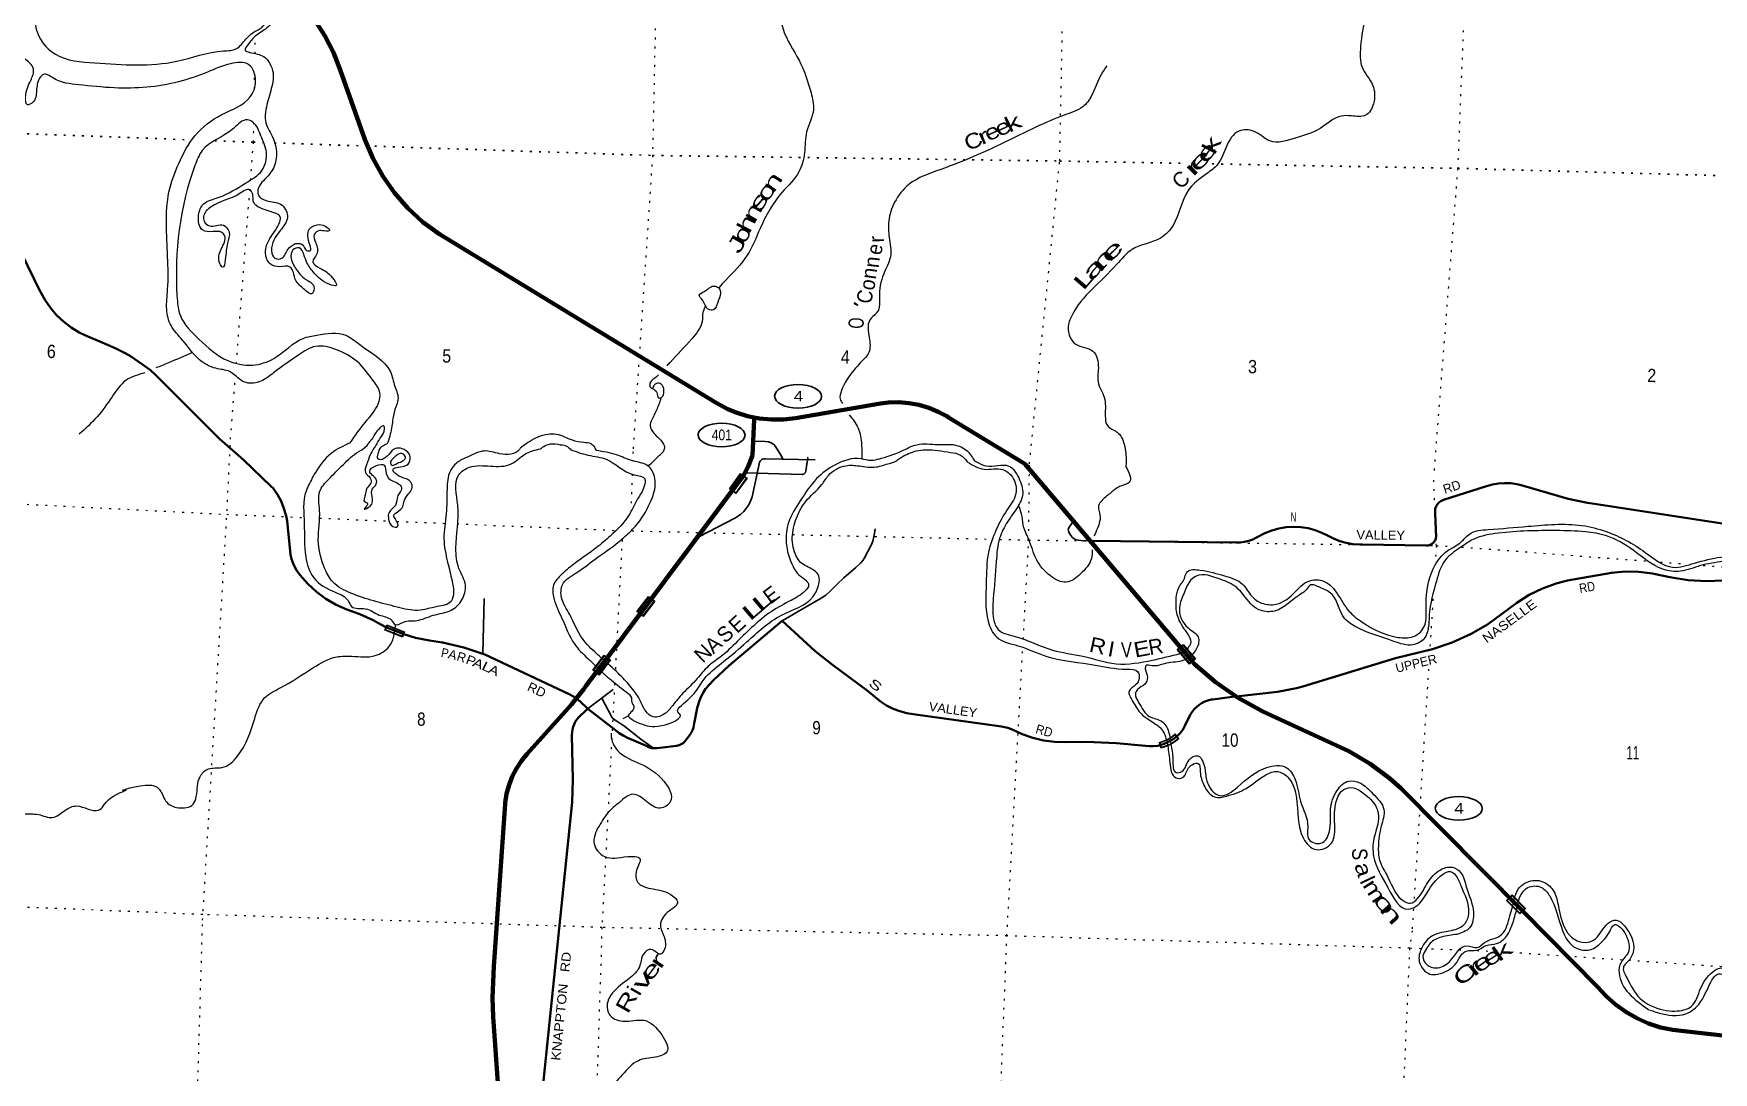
# Model space of a CAD drawing. Header units: feet. Extents: x -762378 to -505285, y -497909 to -353855.
# Drawn here: x -718586 to -696518, y -409273 to -395615 of the extents above; entities that cross this region are included whole.
import ezdxf
from ezdxf.enums import TextEntityAlignment as Align

# ---------------------------------------------------------------- set-up
doc = ezdxf.new("R2010")
doc.units = ezdxf.units.FT
doc.header["$LTSCALE"] = 80
doc.linetypes.add('DOTTED', pattern=[1.5, 0.3, -1.2])
for name, color, linetype, lineweight in [('17', 7, 'Continuous', 25), ('23', 7, 'Continuous', 70), ('26', 7, 'Continuous', 40), ('29', 7, 'Continuous', 25), ('39', 7, 'Continuous', 13), ('59', 7, 'Continuous', 13), ('6', 7, 'DOTTED', 25), ('61', 7, 'Continuous', 13), ('62', 7, 'Continuous', 13), ('7', 7, 'DOTTED', 13)]:
    doc.layers.add(name, color=color, linetype=linetype, lineweight=lineweight)
doc.layers.add('27', color=7, linetype='Continuous')
doc.layers.add('41', color=7, linetype='Continuous')

msp = doc.modelspace()

# ---------------------------------------------------------------- linework, layer by layer
at = {"layer": '17'}
for centre in [(-708542.39, -400384.05), (-709547.39, -400893.05), (-699863.33, -405801.89)]:
    msp.add_ellipse(centre, major_axis=(-309.24, 1), ratio=0.500121, dxfattribs=at)
at = {"layer": '23'}
for points in [[(-709119.76, -400661.69), (-709206.69, -400644.29), (-709357.93, -400597.13), (-709463.78, -400553.31), (-709620, -400468.05), (-713255.14, -398253.63), (-713470.18, -398092.8), (-713667.22, -397910.38), (-713844.12, -397708.37), (-713998.93, -397488.96), (-714129.96, -397254.58), (-714235.78, -397007.79), (-714240.53, -396994.77), (-714557.96, -396092.5), (-714646.26, -395863.72), (-714758, -395645.43), (-714891.94, -395440.02)], [(-705562.87, -401270.2), (-706565.24, -400661.44), (-706590.03, -400646.78), (-706615.24, -400633.13), (-706701.98, -400586.14), (-706826, -400534.91), (-706954.69, -400496.93), (-707086.64, -400472.61), (-707220.42, -400462.22), (-707354.55, -400465.86), (-707457.64, -400478.3), (-708577.88, -400669.76), (-708735.22, -400688.19), (-708893.63, -400690.07), (-709051.36, -400675.38), (-709119.76, -400661.69)], [(-709143.24, -401160.08), (-709121.1, -400692.05), (-709119.76, -400661.69)], [(-711456.03, -404355.39), (-711362.47, -404239.9), (-711326.41, -404187.58), (-711046.89, -403816.26), (-710620.48, -403249.82), (-709257.57, -401423.94), (-709197.83, -401306.72), (-709150.66, -401183.89), (-709143.24, -401160.08)], [(-702787.63, -404330.7), (-703062.07, -404138.62), (-703337.44, -403899.34), (-703360.1, -403872.57), (-705562.87, -401270.2)], [(-711375.54, -414696.99), (-711402.74, -414676.26), (-711474.63, -414621.46), (-711632.66, -414478.82), (-711774.92, -414320.45), (-711899.84, -414148.07), (-712006.06, -413963.57), (-712130.22, -413661.15), (-712184.28, -413455.25), (-712216.52, -413244.82), (-712548.31, -408542.43), (-712558.46, -408291.07), (-712540.33, -407878.69), (-712391.7, -405743.94), (-712390.13, -405728.09), (-712371.24, -405609.88), (-712340.11, -405494.29), (-712297.06, -405382.59), (-712242.58, -405276), (-712177.25, -405175.69), (-712101.79, -405082.76), (-711520.68, -404435.2), (-711456.03, -404355.39)], [(-696320.19, -408795.72), (-696940.21, -408728.35), (-697051.46, -408714.85), (-697214.23, -408680.42), (-697372.52, -408629.18), (-697524.58, -408561.66), (-697668.75, -408478.62), (-697803.46, -408380.97), (-697927.21, -408269.77), (-698038.67, -408146.25), (-699022.54, -407153.19), (-700623.94, -405536.85), (-700767.07, -405410.54), (-701027.35, -405216.81), (-701306.45, -405051.35), (-702430.04, -404531.41), (-702444.08, -404524.6), (-702763.19, -404347.8), (-702787.63, -404330.7)]]:
    msp.add_lwpolyline(points, dxfattribs=at)
at = {"layer": '26'}
for points in [[(-716143.26, -400943.14), (-716972.5, -400113.55), (-717051.01, -400041.87), (-717142.53, -399973.9), (-717312.1, -399858.26), (-717380.63, -399816.84), (-717516.28, -399749.02), (-717715, -399663.05), (-717872.47, -399596.8), (-717985.56, -399543.34), (-718092.44, -399478.36), (-718191.94, -399402.56), (-718282.98, -399316.77), (-718364.55, -399221.94), (-718435.75, -399119.1), (-718495.82, -399009.39), (-718497.92, -399005.01), (-718837.51, -398311.75)], [(-713957.45, -403420.77), (-714062.33, -403360.25), (-714125.85, -403326.66), (-714299.41, -403249.82), (-714324.51, -403238.71), (-714349.41, -403230.3), (-714471.45, -403189.12), (-714612.49, -403124.41), (-714746, -403045.3), (-714870.51, -402952.68), (-714984.66, -402847.54), (-715087.19, -402731.05), (-715132.19, -402671.13), (-715149.23, -402641.28), (-715176.16, -402583.77), (-715196.93, -402523.76), (-715211.31, -402461.91), (-715255.17, -402021.07), (-715268.22, -401955.16), (-715296.36, -401858.29), (-715334.48, -401764.89), (-715382.14, -401675.98), (-715421.85, -401617.55), (-715438.82, -401592.58), (-715463.85, -401568.5), (-715828.37, -401217.89), (-716143.26, -400943.14)], [(-704703.29, -402283.99), (-704683.14, -402284.76), (-702793.31, -402307.33), (-702735.31, -402305.69), (-702677.8, -402297.99), (-702621.4, -402284.33), (-702566.75, -402264.85), (-702527.81, -402246.83), (-702409.2, -402182.08), (-702319.39, -402147.06), (-702226.41, -402121.61), (-702131.28, -402106.03), (-702035.05, -402100.48), (-701938.76, -402105.01), (-701843.47, -402119.59), (-701750.23, -402144.04), (-701660.05, -402178.11), (-701588.04, -402213.54), (-701509.16, -402254.91), (-701426.39, -402287.81), (-701340.64, -402311.88), (-701252.84, -402326.85), (-701163.95, -402332.56), (-701134.07, -402332.39), (-700291.92, -402344.93), (-700278.95, -402345.02), (-700266.04, -402343.76), (-700253.33, -402341.16), (-700240.96, -402337.25), (-700229.07, -402332.06), (-700217.79, -402325.66), (-700207.23, -402318.11), (-700197.53, -402309.5), (-700188.77, -402299.93), (-700181.07, -402289.49), (-700174.5, -402278.31), (-700169.13, -402266.5), (-700165.03, -402254.19), (-700162.24, -402241.52), (-700161.59, -402237.12), (-700173.6, -401926.67), (-700174.57, -401901.58), (-700172.77, -401876.67), (-700171.58, -401868.37), (-700167.49, -401852.15), (-700161.72, -401836.43), (-700154.35, -401821.41), (-700145.44, -401807.24), (-700135.11, -401794.08), (-700123.45, -401782.07), (-700110.6, -401771.34), (-700096.7, -401762.02), (-700081.9, -401754.2), (-700066.37, -401747.97), (-700063.03, -401746.87), (-699499.47, -401563.94), (-699421.6, -401542.4), (-699341.91, -401529.12), (-699261.26, -401524.24), (-699180.55, -401527.81), (-699100.65, -401539.81), (-699045.25, -401553.27), (-698425.06, -401733.06), (-698170.9, -401784.74), (-698081.95, -401796.38), (-696117.56, -402101.91)], [(-702787.63, -404330.7), (-702246.04, -404270.21), (-701994.01, -404221), (-701910.7, -404198.6), (-700694.13, -403825.92), (-700208.22, -403708.81), (-699949.63, -403621.74), (-699701.55, -403508.13), (-699487.56, -403382.92), (-699100.13, -403097.63), (-698936.67, -402995.6), (-698763.43, -402911.22), (-698582.33, -402845.41), (-698434.98, -402807.03), (-697856.09, -402705.73), (-697676.64, -402689.45), (-697496.47, -402692.02), (-697317.56, -402713.41), (-697298.7, -402716.79), (-697089.17, -402763.51), (-696849.2, -402801.52), (-696606.57, -402814.25), (-696384.92, -402803.65), (-696138.45, -402792.05)], [(-703786.28, -404971.04), (-703815.15, -404978.2), (-703821.4, -404979.44), (-703873.57, -404985.26), (-703926.05, -404985.59), (-703978.29, -404980.44), (-704358.15, -404945.86), (-704756.8, -404927.51), (-705028.29, -404929.29), (-705172.03, -404926.03), (-705317.28, -404907.56), (-705459.8, -404874.02), (-705598.04, -404825.76), (-705690.71, -404780.12), (-705709.25, -404772.08), (-705788.89, -404743.56), (-705871.07, -404723.52), (-707031.08, -404561.83), (-707112.8, -404549.11), (-707205.27, -404525.29), (-707294.74, -404491.94), (-707380.23, -404449.41), (-707460.81, -404398.19), (-707636.48, -404253.18), (-708092.48, -403915.46), (-708320.2, -403733.49), (-708749.83, -403335.06), (-709446.11, -403922.51), (-709654.46, -404117.98), (-709757.61, -404231.67), (-709784.87, -404274.04), (-709820.03, -404340.84), (-709848.01, -404410.95), (-709868.51, -404483.6), (-709905.51, -404687.75), (-709910, -404712.53), (-709915.71, -404737.75), (-709916.22, -404739.98), (-709925.2, -404766.42), (-709936.89, -404791.78), (-709939.24, -404795.73), (-709954.65, -404820.85), (-709973.46, -404845.73), (-710035.82, -404928.21), (-710038.49, -404930.72), (-710053.05, -404942.82), (-710068.8, -404953.34), (-710085.56, -404962.15), (-710103.15, -404969.16), (-710121.38, -404974.29), (-710140.04, -404977.49), (-710394.89, -405008.6), (-710399.15, -405009.25), (-710420, -405011.06), (-710440.93, -405010.69), (-710461.71, -405008.12), (-710476.9, -405004.61), (-710501.77, -404996.62), (-710526.9, -404985.84), (-710782.8, -404876.02), (-710842.27, -404844), (-710891.35, -404811.42), (-710916.44, -404794.77), (-710941.35, -404775.52), (-711306.72, -404493.09)], [(-711456.03, -404355.39), (-711493.64, -404329.21), (-711548.08, -404299.24), (-712658.94, -403779.59), (-712932.2, -403685.2), (-713213.83, -403619.9), (-713382.53, -403595.33), (-713570.24, -403559.82), (-713723.52, -403512.29), (-713957.45, -403420.77)], [(-711827.81, -413561.48), (-711850.4, -413517.45), (-711877.01, -413444.62), (-711895.85, -413369.42), (-711906.74, -413292.66), (-711909.08, -413255.78), (-712028.38, -410923.11), (-712029.26, -410746.07), (-711512.55, -405719.93), (-711501.07, -405420.1), (-711513.08, -404837.41), (-711511.68, -404801.52), (-711506.53, -404765.98), (-711497.7, -404731.17), (-711485.27, -404697.48), (-711469.39, -404665.27), (-711450.24, -404634.89), (-711428.01, -404606.68), (-711420.36, -404598.25), (-711331.87, -404516.36), (-711306.72, -404493.09)], [(-711306.72, -404493.09), (-711311.05, -404489.74), (-711408.55, -404393.29), (-711442.63, -404364.71), (-711456.03, -404355.39)], [(-703786.28, -404971.04), (-703734.21, -404953.29), (-703703.75, -404940.07), (-703655.81, -404915.77), (-703605.44, -404886.02), (-703539.58, -404829.27), (-703525.84, -404815.15), (-703493.36, -404773.92), (-703488.99, -404767.21), (-703472.69, -404742.17), (-703460.79, -404717.21), (-703386.61, -404561.65), (-703362.99, -404526.49), (-703335.82, -404493.99), (-703305.4, -404464.51), (-703272.07, -404438.37), (-703236.18, -404415.85), (-703198.15, -404397.22), (-703158.37, -404382.66), (-703117.28, -404372.33), (-703095.67, -404368.7), (-702837.79, -404336.3), (-702787.63, -404330.7)]]:
    msp.add_lwpolyline(points, dxfattribs=at)
at = {"layer": '29'}
for p, q in [((-708759.6, -401171.9), (-708741.67, -401210.28)), ((-709236, -401392.25), (-708484.06, -401411.31)), ((-708318.38, -401219.13), (-708970.06, -401205.51)), ((-709364.71, -401982.61), (-709847.55, -402229.65)), ((-712666.54, -403042.4), (-712684.14, -403768.43)), ((-711306.87, -404493.23), (-710971.39, -404237.57))]:
    msp.add_line(p, q, dxfattribs=at)
for points in [[(-709130, -400972.05), (-708973.77, -400976.71), (-708929.53, -400981.82), (-708894.35, -400994.87), (-708860.32, -401015.88), (-708837.63, -401042.55), (-708759.6, -401171.9)], [(-708439.89, -401367.04), (-708413.36, -401189.92), (-708410.89, -401182.65)], [(-709364.71, -401982.61), (-709297, -401936.07), (-709255.45, -401898.66), (-709228.45, -401865.41), (-709201.44, -401828), (-709180.67, -401792.67), (-709147.38, -401707.59), (-709078.88, -401399.9)], [(-709078.88, -401399.9), (-709055, -401272.6), (-709048.24, -401251.55), (-709039.42, -401235.19), (-709029.03, -401225.05), (-709017.61, -401216.49), (-709008.25, -401212.06), (-708993.72, -401208.17), (-708970.06, -401205.51)], [(-708484.06, -401411.31), (-708475.44, -401409.74), (-708466.61, -401406.63), (-708458.3, -401400.91), (-708452.6, -401395.21), (-708444.8, -401383.77), (-708439.89, -401367.04)], [(-704703.29, -402283.99), (-704827.24, -402281.52), (-704860.48, -402277.37), (-704887.48, -402272.17), (-704913.45, -402259.7), (-704938.37, -402238.92), (-704961.22, -402213.98), (-704984.07, -402170.34), (-704991.34, -402146.44), (-704993.42, -402131.89), (-704991.34, -402121.5), (-704973.69, -402091.37), (-704922.79, -402025.91)], [(-708239.27, -403037.81), (-708179.95, -402996.95), (-708123.86, -402951.23), (-708034.54, -402859.79), (-707943.14, -402770.43), (-707783.19, -402633.27), (-707720.87, -402577.16), (-707691.79, -402541.83), (-707671.01, -402508.58), (-707577.54, -402331.93), (-707560.92, -402288.29), (-707538.07, -402186.46), (-707529.76, -402128.27)], [(-708749.83, -403335.06), (-708438.32, -403150.51), (-708239.27, -403037.81)], [(-710440.93, -405009.49), (-710608.78, -404891.77), (-710773.92, -404759.28), (-710824.82, -404721.36), (-710932.83, -404650.7), (-710961.91, -404629.39), (-710983.72, -404609.65), (-710995.15, -404592.51), (-711121.86, -404353.52)]]:
    msp.add_lwpolyline(points, dxfattribs=at)
at = {"layer": '39'}
for p, q in [((-713848.36, -403508.64), (-713828.43, -403386.57)), ((-710769.9, -404585.25), (-710844.2, -404622.33)), ((-699106.37, -407148.82), (-699106.31, -407148.58))]:
    msp.add_line(p, q, dxfattribs=at)
for points in [[(-714426.44, -400995.49), (-714225, -400723.05), (-714059, -400484.05), (-714037, -400337.05), (-714128, -400173.05), (-714334, -399928.05), (-714607, -399773.05), (-714882, -399728.05), (-715100, -399839.05), (-715434, -400076.05), (-715601, -400187.05), (-715794, -400204.05), (-715868, -400168.05), (-716011, -400060.05), (-716191, -400016.05), (-716406, -399904.05), (-716632, -399641.05), (-716780, -399455.05), (-716837, -399242.05), (-716825, -398980.05), (-716841, -398111.05), (-716807, -397700.05), (-716678, -397322.05), (-716466, -396959.05), (-716113, -396680.05), (-715744, -396452.05), (-715669, -396237.05), (-715760, -396024.05), (-715998, -396012.05), (-716301, -396121.05), (-716681, -396249.05), (-717523, -396329.05), (-717993, -396289.05), (-718332, -396198.05), (-718455, -396151.05), (-718506, -396200.05), (-718547, -396368.05), (-718598, -396521.05), (-718667, -396550.05), (-718691, -396447.05), (-718623, -396231.05), (-718588, -396078.05), (-718709, -395940.05), (-718893, -395682.05), (-718938, -395342.05), (-718803, -394656.05), (-718804, -394431.05), (-718891, -394164.05), (-718977, -393830.05), (-719141, -393135.05), (-719190, -392844.05), (-719343, -392638.05), (-719455, -392454.05), (-719438, -392332.05), (-719327, -392051.05), (-719371, -391584.05), (-719415, -391310.05), (-719523, -391237.05), (-719547, -391323.05), (-719569, -391370.05), (-719533, -391486.05), (-719587, -391458.05), (-719648, -391405.05), (-719748, -391483.05), (-719751, -391525.05), (-719653, -391563.05), (-719670, -391597.05), (-719589, -391643.05), (-719591, -391701.05), (-719679, -391709.05), (-719738, -391650.05), (-719771, -391691.05), (-719812, -391632.05), (-719809, -391545.05), (-719851, -391522.05), (-719956, -391626.05), (-720046, -391624.05), (-720085, -391667.05), (-720186, -391631.05), (-720266, -391691.05), (-720397, -391714.05), (-720471, -391730.05), (-720478, -391676.05), (-720362, -391598.05), (-720252, -391547.05), (-720129, -391576.05), (-719946, -391496.05), (-719754, -391334.05), (-719618, -391198.05), (-719618, -391036.05), (-719648, -390870.05), (-719743, -390876.05), (-719857, -390954.05), (-719875, -391098.05), (-719913, -391191.05), (-719965, -391124.05), (-720024, -391150.05)], [(-708410, -392308.05), (-708331, -392788.05), (-708173, -393294.05), (-708174, -393658.05), (-708302, -393976.05), (-708654, -394679.05), (-708745, -395034.05), (-708738, -395559.05), (-708530, -395966.05), (-708372, -396394.05), (-708341, -396615.05), (-708430, -396906.05), (-708459, -397185.05), (-708532, -397434.05), (-708755, -397704.05), (-709041, -398177.05), (-709210, -398529.05), (-709493, -398859.05), (-709585, -398956.05)], [(-717676, -393653.05), (-717626, -393560.05), (-717507, -393550.05), (-717403, -393567.05), (-717346, -393589.05), (-717393, -393650.05), (-717507, -393639.05), (-717585, -393629.05), (-717633, -393706.05), (-717686, -393831.05), (-717806, -393897.05), (-717975, -393895.05), (-718106, -393922.05), (-718071, -393975.05), (-717987, -394081.05), (-717956, -394130.05), (-718002, -394127.05), (-718108, -394022.05), (-718179, -393964.05), (-718265, -393954.05), (-718308, -394013.05), (-718347, -394195.05), (-718332, -394384.05), (-718268, -394508.05), (-718082, -394591.05), (-717877, -394632.05), (-717718, -394696.05), (-717560, -394644.05), (-717403, -394517.05), (-717104, -394513.05), (-716914, -394600.05), (-716727, -394612.05), (-716609, -394619.05), (-716611, -394677.05), (-716760, -394698.05), (-716919, -394668.05), (-717090, -394595.05), (-717291, -394612.05), (-717469, -394691.05), (-717565, -394767.05), (-717501, -394858.05), (-717469, -395014.05), (-717509, -395083.05), (-717559, -394929.05), (-717609, -394844.05), (-717752, -394784.05), (-717968, -394682.05), (-718135, -394634.05), (-718193, -394689.05), (-718203, -394797.05), (-718239, -394848.05), (-718272, -394808.05), (-718277, -394687.05), (-718261, -394617.05), (-718288, -394590.05), (-718336, -394661.05), (-718399, -394668.05), (-718460, -394634.05), (-718511, -394828.05), (-718574, -395266.05), (-718515, -395651.05), (-718298, -395886.05), (-717782, -396001.05), (-716705, -395979.05), (-716090, -395843.05), (-715921, -395813.05), (-715798, -395688.05), (-715689, -395594.05), (-715585, -395530.05), (-715510, -395403.05), (-715451, -395308.05), (-715421, -395303.05), (-715424, -395397.05), (-715538, -395555.05), (-715685, -395660.05), (-715771, -395761.05), (-715807, -395834.05), (-715750, -395862.05), (-715563, -395918.05), (-715440, -396130.05), (-715471, -396367.05), (-715534, -396612.05), (-715541, -396763.05), (-715452, -396962.05), (-715406, -397300.05), (-715505, -397485.05), (-715638, -397669.05), (-715628, -397747.05), (-715501, -397817.05), (-715322, -397871.05), (-715252, -398032.05), (-715346, -398206.05), (-715459, -398472.05), (-715417, -398570.05), (-715325, -398570.05), (-715246, -398452.05), (-715148, -398374.05)], [(-700671, -394888.05), (-700912, -395157.05), (-701072, -395393.05), (-701152, -395784.05), (-701133, -396058.05), (-700996, -396289.05), (-700984, -396538.05), (-701088, -396690.05), (-701271, -396698.05), (-701407, -396700.05), (-701686, -396862.05), (-701999, -396987.05), (-702345, -397027.05), (-702553, -396901.05), (-702751, -396897.05), (-702914, -397098.05), (-703032, -397336.05), (-703176, -397459.05), (-703418, -397678.05), (-703617, -398137.05), (-703782, -398304.05), (-704152, -398452.05), (-704358, -398653.05), (-704948, -399324.05), (-704995, -399480.05), (-704895, -399699.05), (-704672, -399789.05), (-704598, -400016.05), (-704602, -400194.05), (-704521, -400397.05), (-704507, -400639.05), (-704478, -400770.05), (-704350, -400856.05), (-704259, -401014.05), (-704238, -401134.05), (-704233, -401244.05), (-704235.51, -401309.45)], [(-704486, -396038.05), (-704578, -396185.05), (-704686, -396431.05), (-704802, -396577.05), (-705045, -396688.05), (-705410, -396842.05), (-705700, -396983.05), (-706668, -397402.05), (-707088, -397600.05), (-707274, -397833.05), (-707351, -398078.05), (-707346, -398295.05), (-707330, -398549.05), (-707418, -398774.05), (-707474, -399088.05), (-707488, -399250.05), (-707603, -399388.05), (-707609, -399609.05), (-707614, -399809.05), (-707703, -399922.05), (-707862, -400109.05), (-707973, -400309.05), (-707989, -400417.05), (-707957.07, -400478.31)], [(-715148, -398374.05), (-715044, -398398.05), (-715000, -398466.05), (-714948, -398467.05), (-714952, -398403.05), (-714983, -398273.05), (-714965, -398187.05), (-714859, -398130.05), (-714755, -398146.05), (-714697, -398204.05), (-714743, -398213.05), (-714831, -398205.05), (-714898, -398257.05), (-714879, -398366.05), (-714869, -398519.05), (-714917, -398614.05), (-714825, -398699.05), (-714662, -398821.05), (-714610, -398927.05), (-714704, -398911.05), (-714899, -398763.05), (-714994, -398631.05), (-715035, -398521.05), (-715097, -398433.05), (-715178, -398459.05), (-715201, -398573.05), (-715123, -398732.05), (-715017, -398843.05), (-714903, -398942.05), (-714923, -399032.05), (-715040, -398969.05), (-715153, -398834.05), (-715183, -398728.05), (-715218, -398685.05), (-715350, -398680.05), (-715479, -398641.05), (-715538, -398505.05), (-715466, -398285.05), (-715353, -398091.05), (-715350, -398015.05), (-715397, -397982.05), (-715608, -397908.05), (-715700, -397820.05), (-715707, -397725.05), (-715746, -397670.05), (-715875, -397717.05), (-716255, -397893.05), (-716352, -398015.05), (-716342, -398087.05), (-716275, -398143.05), (-716092, -398134.05), (-716018, -398222.05), (-716038, -398370.05), (-716067, -398590.05), (-716102, -398688.05), (-716137, -398639.05), (-716120, -398448.05), (-716076, -398271.05), (-716111, -398230.05), (-716233, -398219.05), (-716366, -398197.05), (-716418, -398003.05), (-716352, -397854.05), (-716159, -397770.05), (-715800, -397580.05), (-715585, -397413.05), (-715527, -397175.05), (-715600, -396960.05), (-715706, -396779.05), (-715776, -396749.05), (-715961, -396863.05), (-716371, -397154.05), (-716466, -397349.05), (-716702, -399063.05), (-716657, -399327.05), (-716414, -399632.05), (-716034, -399915.05), (-715710, -399973.05), (-715428, -399886.05), (-715046, -399622.05), (-714865, -399580.05), (-714482, -399581.05), (-714301, -399704.05), (-713898, -400064.05), (-713839, -400254.05), (-713799, -400432.05), (-713829, -400521.05), (-713865, -400675.05), (-713900, -400879.05), (-713933.72, -400993.28), (-713937.39, -401001.5), (-713945.91, -401010.24)], [(-709587, -398954.05), (-709639, -398934.05), (-709769, -399001.05), (-709842, -399054.05), (-709796, -399123.05), (-709717, -399244.05), (-709655, -399247.05), (-709598, -399152.05), (-709563, -399030.05), (-709570, -398982.05), (-709587, -398954.05)], [(-709755, -399190.05), (-709792, -399282.05), (-709803, -399400.05), (-709939, -399628.05), (-710225, -399938.05), (-710268.66, -399982.34)], [(-716496, -399810.05), (-716814, -399944.05), (-716979.48, -400011.38)], [(-717122.53, -400075.51), (-717371, -400174.05), (-717555, -400390.05), (-717752, -400655.05), (-717988.28, -400882.76)], [(-710378.4, -400101.85), (-710402, -400127.05), (-710488, -400213.05), (-710483, -400266.05), (-710456, -400280.05)], [(-710456, -400280.05), (-710431, -400237.05), (-710372, -400210.05), (-710319, -400254.05), (-710304, -400312.05), (-710336, -400398.05), (-710373, -400405.05), (-710399, -400332.05), (-710456, -400280.05)], [(-710341, -400403.05), (-710400, -400559.05), (-710464, -400692.05), (-710486, -400770.05), (-710434, -400872.05), (-710336, -400974.05), (-710298, -401054.05), (-710309.76, -401101.98), (-710324.09, -401123.35)], [(-707869.39, -400627.88), (-707754, -400802.05), (-707709, -401017.05), (-707705.97, -401206.59)], [(-714076.6, -401007.58), (-714017, -400913.05), (-713975, -400813.05), (-713984, -400773.05), (-714037, -400800.05), (-714143, -400946.05), (-714188.52, -401002.58)], [(-712191.84, -401064.82), (-712162.04, -401038.94), (-712073, -400978.05), (-711830, -400880.05), (-711717, -400882.05), (-711511, -400958.05), (-711357, -400988.05), (-711267, -401004.05), (-711226, -401041.05), (-711200.54, -401086.99), (-711197.39, -401092.51), (-711193.68, -401096.1)], [(-714426.44, -400995.49), (-714675.22, -401134.57), (-714883.96, -401386.31), (-714984.23, -401578.68), (-715005.87, -401630.38), (-715030.44, -402058.17), (-715010.9, -402493.2), (-714904.17, -402769.71), (-714623.75, -402960.46), (-714453.73, -403069.74), (-714407.66, -403147.44), (-714225.24, -403176.59), (-714044.4, -403260.01), (-713887.19, -403324.68), (-713834.55, -403384.46), (-713726.9, -403353.22), (-713553.07, -403331.84), (-713335.58, -403263.39), (-713097.97, -403195.49), (-712959.09, -403060.51), (-712913.22, -402868.66), (-712997.38, -402647.09), (-713038, -402382.46), (-713013.42, -401815.87), (-712999.74, -401415.95), (-712859.91, -401317.2), (-712583.57, -401302.66), (-712310.79, -401271.94), (-712131.9, -401146.1), (-711926.88, -401073.07)], [(-712191.84, -401064.82), (-712202.73, -401081.29), (-712464, -401138.99), (-712668.38, -401103.2), (-712865.81, -401174.22), (-713008.9, -401246.72), (-713113.21, -401370.59), (-713154.11, -401598.78), (-713165.73, -401928.36), (-713195.35, -402253.42), (-713146.08, -402566.56), (-713088.72, -402809.53), (-713068.97, -402960.93), (-713100.66, -403080.76), (-713281.87, -403148.2), (-713539.14, -403199.46), (-713807.74, -403155.88), (-714416.65, -402972.19), (-714654.03, -402824.86), (-714757.77, -402653.04), (-714845.3, -402270.45), (-714827.95, -401882.69), (-714826.71, -401633.29), (-714711.4, -401477.55), (-714516.32, -401279.74), (-714314.01, -401110.29), (-714205.26, -401029.69), (-714188.52, -401002.58)], [(-714076.6, -401007.58), (-714162.18, -401152.68), (-714210.38, -401286.13), (-714227.4, -401386.24), (-714163.1, -401460.43), (-714156.99, -401526.98), (-714209.29, -401593.93), (-714232.4, -401695.89), (-714238.48, -401766.12), (-714196.98, -401793.41), (-714209.94, -401823.23), (-714241.41, -401866.62), (-714165.84, -401830.48), (-714137.88, -401700.49), (-714137.14, -401605.97), (-714084.78, -401537.01), (-714084.97, -401474.64), (-714135.77, -401420.95), (-714170.58, -401371.71), (-714079.75, -401295.76), (-713978.9, -401290.48), (-713953.89, -401399.79), (-713870.12, -401496.64), (-713790.62, -401533.02), (-713751.84, -401584.37), (-713799.22, -401689.68), (-713833.21, -401819.5), (-713916.4, -401909.75), (-713921.17, -402004.16), (-713865.39, -402094.2), (-713805.08, -402097.87), (-713826.59, -402006.76), (-713853.3, -401955.73), (-713786.97, -401891.18), (-713734.9, -401832.26), (-713716.81, -401764.36), (-713661.61, -401667.31), (-713615.35, -401600.19), (-713630.88, -401511.26), (-713733.94, -401454.11), (-713833.03, -401399.09), (-713865.9, -401351.92), (-713715.4, -401301.74), (-713640.9, -401233.39), (-713652.29, -401140.54), (-713742.98, -401073.68), (-713833.48, -401069.18), (-713918.33, -401147.31), (-713963.9, -401190.32), (-714017.04, -401217.02), (-714059.06, -401207.82), (-714059.08, -401139.42), (-714020.28, -401051.98), (-713987.71, -401029.54), (-713945.91, -401010.24)], [(-713822.21, -401166.05), (-713801.56, -401148.51), (-713728.94, -401144.47), (-713700.16, -401193.54), (-713745.78, -401238.55), (-713827.39, -401274.53), (-713880.24, -401291.18), (-713895.1, -401248.53), (-713867.71, -401207.04), (-713822.21, -401166.05)], [(-711926.88, -401073.07), (-711911.86, -401063.73), (-711884.79, -401044.57), (-711797, -401011.05), (-711667, -401020.05), (-711573, -401045.05), (-711527.92, -401086.3)], [(-711527.92, -401086.3), (-711302.45, -401156.82), (-711056.4, -401213.87), (-710695.72, -401414.87), (-710556.32, -401468.99), (-710563.21, -401567.37), (-710650.64, -401733.94), (-710763.51, -401944.06), (-711011.25, -402220.89), (-711195.04, -402376.76), (-711464.58, -402572.53), (-711646.25, -402724.44), (-711755.11, -402866.28), (-711752.1, -403039.36), (-711645.02, -403303.8), (-711481.63, -403640.2), (-711305.91, -403830.09), (-711201.02, -403930.37)], [(-710735.35, -402151.16), (-710660.43, -402069.6), (-710493.43, -401798.61), (-710420, -401490.84), (-710505.28, -401307.46), (-710684.58, -401240.18), (-710732.52, -401226.79), (-710927.8, -401155.04), (-711193.68, -401096.1)], [(-707481.96, -401209.01), (-707579.98, -401229.11), (-707709.05, -401206.56), (-708061.76, -401288.09), (-708298.58, -401466.65), (-708514.53, -401758.43), (-708667.86, -402043.88), (-708697.62, -402304.57), (-708608.22, -402622.84), (-708530.83, -402731.57), (-708440.25, -402802.46), (-708403.83, -402865.81), (-708448.38, -402943.04), (-708635.26, -403066.65), (-708895.4, -403216.4), (-709337.71, -403604.55), (-709571.5, -403817.39), (-709723.43, -403933.55), (-709866.97, -404095.41), (-710054.51, -404288.91), (-710190.07, -404448.12), (-710291.9, -404555.96), (-710442.16, -404598.09), (-710542.74, -404524.93), (-710622.92, -404373.87), (-710746.61, -404195.46), (-710902.85, -404028.24), (-711124.29, -403827.1)], [(-710509.13, -401301.32), (-710426.23, -401221.12), (-710324.09, -401123.35)], [(-707481.96, -401209.01), (-707188, -401106.05), (-706982, -401020.05), (-706705, -401017.05), (-706443, -401033.05), (-706289, -401136.05), (-706241.78, -401205.22), (-706222.82, -401230.38), (-706191.4, -401248.32)], [(-707231.7, -401216.57), (-707186.28, -401186.83), (-706990, -401102.05), (-706867, -401087.05), (-706539, -401121.05), (-706408, -401157.05), (-706319.46, -401246.49)], [(-711201.24, -403930.15), (-711021.62, -404095.38), (-710801.1, -404268.39), (-710732.95, -404348.72), (-710726.49, -404403.21), (-710702.09, -404464.22), (-710723.97, -404523.97), (-710771.89, -404578.98), (-710723.17, -404634.63), (-710615.91, -404685.85), (-710336.77, -404713.64), (-710104.57, -404555.07), (-710110.49, -404550.88), (-709992.58, -404375.09), (-709750.06, -404069.96), (-709516.56, -403867.18), (-709217.15, -403613.9), (-708759.79, -403262.37), (-708347.92, -403020.23), (-708270.43, -402849.36), (-708269.51, -402748.81), (-708327.83, -402676.8), (-708492.22, -402581.77), (-708590.51, -402430.21), (-708613.31, -402176.13), (-708537.5, -401924.76), (-708446.4, -401770.36), (-708230.37, -401544.96), (-708142.28, -401424.68), (-707914.98, -401296.15), (-707737.74, -401298.79), (-707514.42, -401313.13), (-707342.33, -401266), (-707289.06, -401251.65), (-707231.7, -401216.57)], [(-706319.46, -401246.49), (-706097.7, -401342.85), (-705855.95, -401346.94), (-705726.15, -401446.8), (-705682.11, -401663.25), (-705799.24, -401881.3), (-705939.62, -402136.94), (-706040.92, -402433.87), (-706070.88, -402839.39), (-706045.23, -403340.97), (-705932.54, -403551.26), (-705653.85, -403663.51), (-705273.3, -403804.72), (-704638.14, -403916.71), (-704222.87, -403972.38), (-704078.8, -404004.5), (-704061.02, -404085.45), (-704108.05, -404178.7), (-704193.02, -404260.85), (-704148.47, -404390.81), (-704032.54, -404558.95), (-703882.7, -404669.67), (-703756.9, -404775.72), (-703729.33, -404827.23), (-703686.09, -404979.13)], [(-706191.4, -401248.32), (-706075.16, -401299.81), (-705774.25, -401300.65), (-705643.87, -401457.11), (-705591.5, -401663.73), (-705656.97, -401836.93), (-705791.62, -402034.39), (-705894.6, -402250.82), (-705939.74, -402555.34), (-705978.25, -403047.11), (-705973.91, -403312.76), (-705913.45, -403449.19), (-705692.6, -403541.76), (-705202.36, -403720.17), (-704799.93, -403801.63), (-704363.75, -403900.11), (-703887.07, -403852.86), (-703520.44, -403767.35)], [(-704235.51, -401309.45), (-704187.33, -401511.2), (-704318, -401571.98), (-704435.17, -401653.25), (-704546.71, -401748.75), (-704595.22, -401823.86), (-704576.6, -401945.06), (-704631.52, -402170.86), (-704652.13, -402223.81)], [(-704677.43, -402401.02), (-704689.96, -402517.26), (-704832.78, -402718.51), (-705019.25, -402828.05), (-705228.32, -402745.86), (-705411.27, -402527.61), (-705514.21, -402259.26), (-705585.34, -402074.25), (-705607.28, -401928.82), (-705646.82, -401820.79)], [(-703520.44, -403767.35), (-703415.67, -403684.73), (-703400.09, -403663.95), (-703387.63, -403646.28), (-703380.36, -403616.15), (-703414.21, -403521.88), (-703546.79, -403303), (-703577.32, -403107.04), (-703505.19, -402843.49), (-703494.77, -402831.71), (-703430.24, -402690.66), (-703258.43, -402669.23), (-702940.39, -402744.35), (-702701.96, -402855.5), (-702583.66, -403011.63), (-702453.37, -403101.71), (-702260.47, -403117.06), (-702007.91, -402951.01), (-701912.53, -402857.07), (-701788.01, -402800.15), (-701621.51, -402822.82), (-701460.84, -402976.09), (-701306.47, -403207.64), (-701131.48, -403353.26), (-700657.99, -403553.34), (-700462.32, -403542.62), (-700342.96, -403455.38), (-700290.74, -403114.85), (-700194.39, -402642.77), (-700008.43, -402412.53), (-699850.55, -402316.29), (-699722.15, -402195.1), (-699474.7, -402135.51), (-698953.87, -402093.5), (-698244.64, -402082.81), (-697926.73, -402161.95), (-697413.09, -402435.55), (-697053.16, -402631.8), (-696764.16, -402576.46), (-696419.12, -402497.81), (-696128.15, -402462.09)], [(-711124.25, -403827.13), (-711187.32, -403768.98), (-711376.83, -403568.65), (-711542.88, -403254.31), (-711649.12, -403030.12), (-711638.22, -402863.46), (-711456.38, -402705.51), (-711207.43, -402525.28), (-710892.5, -402292.54), (-710735.35, -402151.16)], [(-696130.06, -402511.8), (-696390, -402556.07), (-696689.12, -402610.33), (-696948.33, -402684.23), (-697184.19, -402655.1), (-697573.37, -402407.01), (-697924.34, -402218.34), (-698198.75, -402166.55), (-698584.95, -402149.9), (-699341.17, -402183.44), (-699671.82, -402264.87), (-699856.51, -402382.5), (-700038.17, -402534.42), (-700157.06, -402812.77), (-700250.8, -403264.81), (-700318.07, -403568.71), (-700465.48, -403651.16), (-700715.91, -403606.06), (-701231.67, -403404.82), (-701357.76, -403308.82), (-701527.72, -402990.35), (-701719.92, -402882.48), (-701808, -402863.97), (-701864.15, -402924.78), (-701940.48, -402987.06), (-702041.26, -403058.71), (-702209.91, -403178.8), (-702307.56, -403212.32), (-702488.14, -403189.26), (-702598.61, -403109.78), (-702779.78, -402899.63), (-702998.09, -402789.03), (-703313.09, -402748.19), (-703380.97, -402796.62), (-703472.66, -402971.11), (-703532.5, -403158.56), (-703419.56, -403429.2), (-703288.01, -403545.46), (-703306.67, -403701.85), (-703451.58, -403845.9)], [(-725078.38, -404481.64), (-724471.97, -404612.96), (-723917.61, -404871.59), (-723566.72, -404993.87), (-723333.09, -405269.84), (-723014.48, -405739.24), (-722714.83, -405892.31), (-722312.05, -405961.71), (-721979.93, -406037.21), (-721392.14, -406047.33), (-721252.94, -406039.08), (-721043.92, -406123.27), (-720614.12, -406094.85), (-720051.65, -405937.31), (-719601.95, -405917.48), (-719366.29, -405847.51), (-719090.19, -405841.02), (-718716.59, -405875.42), (-718523.46, -405882.74), (-718337.31, -405922.05), (-718171.38, -405826.03), (-718020.7, -405769.82), (-717870.83, -405810.15), (-717734.34, -405825.97), (-717570.5, -405663.51), (-717384.21, -405560), (-717392.31, -405561.79), (-717056.03, -405494.59), (-716927.05, -405560.49), (-716837.1, -405721.88), (-716684.08, -405792.46), (-716491.44, -405747.46), (-716448.2, -405646.06), (-716398.2, -405381.91), (-716288.56, -405282.33), (-716110.83, -405265.09), (-715907.09, -405115.8), (-715681.13, -404619.11), (-715548.27, -404345.17), (-715345.18, -404217.98), (-714916.56, -403954.18), (-714602.2, -403809.93), (-714404.58, -403801.28), (-714098.23, -403793.61), (-713915.5, -403673.91), (-713855.58, -403552.85), (-713848.17, -403507.49)], [(-703451.58, -403845.9), (-703498.63, -403861.52), (-703729.33, -403899.44), (-703891.26, -403927.17), (-703973.88, -403928.93), (-703981.09, -403968.96), (-703952.06, -404078.38), (-703993.05, -404171.8), (-704083.64, -404239.71), (-704111.45, -404295.27), (-704068.45, -404409.1), (-703924.81, -404594.09), (-703769.48, -404654.68), (-703674.86, -404794.07), (-703645.72, -404959.55)], [(-710999.88, -404814.67), (-710999.16, -404844.29), (-710914.29, -405041.75), (-710617.24, -405214.86), (-710307.69, -405442.62), (-710221.02, -405716.56), (-710352.33, -405799.45), (-710533, -405710), (-710713.54, -405616.53), (-710889.83, -405722.33), (-711042.91, -405860.94), (-711173.54, -406058.51), (-711183.27, -406072.99)], [(-703686.09, -404979.13), (-703658.59, -405202.86), (-703577.75, -405400.2), (-703491.04, -405396.55), (-703412.83, -405269.96), (-703346.85, -405217.46), (-703286.25, -405211.08), (-703259.17, -405318.43), (-703206.26, -405506.96), (-703071.51, -405651.47), (-702912.07, -405639.76), (-702655.34, -405538.19), (-702398.4, -405360.19), (-702242.1, -405318.21), (-702095.65, -405406.72), (-701996.2, -405656.88), (-701903.19, -406196.52), (-701738.31, -406343.87), (-701534.38, -406256.94), (-701493.08, -406014.68), (-701472.15, -405711.5), (-701370.81, -405551.35), (-701247.41, -405532.62), (-701106.64, -405608.9), (-700952.35, -405774.06), (-700916.97, -405941.99), (-700978.87, -406199.78), (-700981.53, -406429.03), (-700788.46, -406852.74), (-700528.61, -407127.41), (-700422.74, -407088.08), (-700272.28, -406901.11), (-700078.33, -406673.1), (-699970.38, -406631.81), (-699905.32, -406679.87), (-699836.75, -406814.51), (-699734.72, -407183.42), (-699782.98, -407318.88), (-699962.89, -407410.49), (-700208.49, -407476.16), (-700352.33, -407643.19), (-700381.52, -407815.38), (-700241.32, -407980.16), (-700083.83, -407966.38), (-699890.5, -407828.87), (-699818.74, -407716.19), (-699761.22, -407677.54), (-699627.99, -407667.12), (-699501.29, -407604.21), (-699365.59, -407577.77), (-699248.48, -407498.51), (-699165.42, -407343.89), (-699106.71, -407150.2)], [(-703645.72, -404959.55), (-703618.95, -405155.67), (-703573.74, -405331.92), (-703502.78, -405315.76), (-703403.69, -405163.6), (-703291.36, -405110.36), (-703225.11, -405186.61), (-703189.38, -405342.48), (-703147.79, -405504.55), (-702998.48, -405633.36), (-702769.64, -405520.97), (-702385.53, -405263.98), (-702129.78, -405264.98), (-702011.54, -405423.11), (-701941.32, -405708.67), (-701846.35, -406043.19), (-701833.05, -406208.5), (-701673.41, -406259.15), (-701562.18, -406105.31), (-701547.64, -405814.03), (-701459.82, -405565), (-701309.22, -405442.41), (-701160.9, -405466.6), (-700989.86, -405610.1), (-700846.87, -405817.19), (-700881.43, -406035.5), (-700919.48, -406304.01), (-700902.56, -406483.5), (-700794.24, -406705.73), (-700566.1, -407031.84), (-700502.12, -407047.68), (-700407.79, -406989.92), (-700268.59, -406774.49), (-700108.77, -406611.92), (-699950.63, -406576.03), (-699839.81, -406643.45), (-699760.98, -406840.73), (-699669.8, -407167.1), (-699720.05, -407370.9), (-699887.76, -407458.82)], [(-711182.69, -406072.11), (-711221.95, -406268.39), (-711087.79, -406433), (-710779.72, -406435.43), (-710621.39, -406461.91), (-710664.14, -406615.62), (-710648.65, -406774.96), (-710447.74, -406860.94), (-710192.56, -406950.43), (-710126.31, -407026.68), (-710261.45, -407171.82), (-710349.53, -407360.5), (-710302.97, -407490.52), (-710297.66, -407653.6), (-710347.83, -407716.59), (-710470.96, -407656.88), (-710573.39, -407716.43), (-710626.62, -407883.94), (-710759.98, -408037.18), (-710978.98, -408226.28), (-711052.15, -408387.21), (-711025.42, -408506.62), (-710844.82, -408598.08), (-710568.59, -408587.57), (-710334.52, -408779.06), (-710266.57, -409004.21), (-710413.51, -409070.58), (-710640.48, -409118.65), (-710853.38, -409305.91), (-711036.8, -409518.12), (-711156.29, -409748.18), (-711150.47, -409824.78), (-711031.55, -409890.41), (-710973.62, -410044.88), (-711002.85, -410287.47), (-711062.32, -410531.25), (-711040.91, -410694.77), (-711126.17, -410786.97), (-711312.97, -410769.77), (-711448.85, -410802.25), (-711539.18, -410998.91), (-711568.31, -411169.09), (-711537.44, -411284.6), (-711368.09, -411347.59), (-711253.01, -411407.07), (-711279.25, -411547.16), (-711301.9, -411633.04), (-711290.31, -411788.25), (-711183.23, -411845.5), (-710937.94, -411928.68), (-710754.28, -412122.81), (-710655.21, -412316.63), (-710709.08, -412506.25), (-710900.74, -412655.87), (-711080.6, -412677.08), (-711202.03, -412559.09), (-711321.05, -412565.87), (-711396.6, -412670.41), (-711409.32, -412899.38), (-711385.86, -413199.75), (-711436.48, -413347.21), (-711564.07, -413440.26), (-711596.11, -413572.14), (-711448.13, -413815.58), (-711238.03, -414207.58), (-711097.18, -414557.43), (-710712.9, -414708.8), (-710152.7, -414490.85), (-709744.25, -414296.89), (-709611.82, -414383), (-709636.58, -414541.24), (-709696.66, -414736.72), (-709646.47, -414949.31), (-709573.03, -415124.32), (-709515.88, -415236.53), (-709513.98, -415240.6), (-709387.73, -415262.18), (-709154.86, -415149.89), (-708975.33, -415001.95), (-708723.08, -414984.74), (-708199.93, -415001.12), (-708041.4, -415089.96), (-708091.3, -415281.7), (-708316.94, -415422.35), (-708520.56, -415567.62), (-708603.46, -415647.81), (-708485.06, -415731.53), (-708367.37, -415839.36), (-708394.49, -416009.6), (-708385.93, -416130.53), (-708297.35, -416269.75)], [(-699155.35, -407098.84), (-699066.25, -406843.73), (-698965.41, -406770.06), (-698757.84, -406765.7), (-698626.07, -406873.92), (-698559.19, -407066.86), (-698397.97, -407477.62), (-698243.35, -407562.33), (-698093.55, -407536.28), (-697899.72, -407312.28), (-697793.79, -407270.94), (-697683.32, -407350.41), (-697567.76, -407669.4), (-697638.39, -407812.29), (-697696.79, -407881.09), (-697656.68, -408025.02), (-697483.36, -408297.32), (-697176.06, -408452.23), (-697023.08, -408466.86), (-696803.69, -408402.49), (-696686.15, -408170.36), (-696526.7, -407951.46), (-696420.48, -407900.07), (-696313.04, -407945.26), (-696295.08, -407963.54)], [(-699106.71, -407150.2), (-699027.87, -406909.15), (-698955.45, -406842.75), (-698776.17, -406841.64), (-698668.66, -406953.22), (-698498.66, -407408.48), (-698359.7, -407615.46), (-698139.45, -407659.73), (-697973.05, -407547.63), (-697867.97, -407397.64), (-697809.57, -407328.84), (-697759.85, -407350.32), (-697664.76, -407473.63), (-697634.81, -407689.69), (-697731.49, -407827.84), (-697757.67, -407965.92), (-697628.51, -408232.98), (-697364.42, -408448.9)], [(-699887.76, -407458.82), (-700090.17, -407493.49), (-700237.53, -407573.93), (-700292.19, -407652.89), (-700333.12, -407744.3), (-700280.06, -407858.4), (-700160.37, -407897.9), (-699986.86, -407818.18), (-699753.13, -407607.35), (-699622.91, -407631.05), (-699524.33, -407565.36), (-699416.21, -407518.04), (-699295.6, -407456.99), (-699193.87, -407214.37), (-699155.35, -407098.84)], [(-697357.75, -408450.56), (-697186.06, -408503.92), (-696840.36, -408485.96), (-696710.36, -408378.9), (-696546.5, -408077.64), (-696446.91, -407977.79), (-696372.93, -407995.92), (-696308.45, -408064.07), (-696298.66, -408069.79)]]:
    msp.add_spline(points, degree=3, dxfattribs=at)
at = {"layer": '59'}
for points in [[(-709213.04, -401460.14), (-709358.73, -401663.3), (-709444.05, -401602.12), (-709298.37, -401398.95)], [(-709360.57, -401652.13), (-709432.88, -401600.27), (-709296.52, -401410.12), (-709224.21, -401461.98)], [(-710660.18, -403214.66), (-710509.01, -403015.54), (-710425.38, -403079.04), (-710576.55, -403278.15)], [(-710436.59, -403080.57), (-710507.47, -403026.75), (-710648.96, -403213.12), (-710578.08, -403266.93)], [(-711240.89, -403985.56), (-711090.92, -403785.54), (-711006.91, -403848.52), (-711156.88, -404048.54)], [(-711018.11, -403850.12), (-711089.31, -403796.74), (-711229.68, -403983.95), (-711158.48, -404037.33)], [(-703482.97, -403645.5), (-703321.26, -403836.15), (-703401.33, -403904.07), (-703563.05, -403713.42)], [(-703483.89, -403656.78), (-703551.76, -403714.34), (-703400.4, -403892.78), (-703332.54, -403835.22)], [(-699162.39, -406938.08), (-698986.68, -407115.93), (-699061.38, -407189.72), (-699237.08, -407011.88)], [(-699061.31, -407178.4), (-699225.76, -407011.94), (-699162.45, -406949.4), (-698998, -407115.86)]]:
    msp.add_lwpolyline(points, close=True, dxfattribs=at)
at = {"layer": '6'}
for points in [[(-727606, -396466.05), (-725940, -396621.05), (-720708, -396857.05), (-716512.45, -397013.62)], [(-716206.57, -397025.04), (-715697, -397044.05), (-715563.42, -397048.46)], [(-715423.89, -397053.07), (-710455, -397217.05), (-705106, -397291.05), (-703446.33, -397321.52)], [(-703103.6, -397327.82), (-699878, -397387.05), (-695981, -397495.05)]]:
    msp.add_lwpolyline(points, dxfattribs=at)
at = {"layer": '61'}
for p, q in [((-713943.59, -403387.2), (-713711.07, -403479.02)), ((-713711.07, -403479.02), (-713738.61, -403548.77)), ((-703776.11, -405007.51), (-703796.61, -404933.92)), ((-703540.07, -404882.53), (-703588.46, -404823.62))]:
    msp.add_line(p, q, dxfattribs=at)
for points in [[(-713738.61, -403548.77), (-713971.14, -403456.95), (-713943.59, -403387.2)], [(-713939.08, -403397.58), (-713960.75, -403452.44), (-713939.08, -403397.58)], [(-713939.08, -403397.58), (-713960.75, -403452.44), (-713939.08, -403397.58)], [(-713939.08, -403397.58), (-713960.75, -403452.44), (-713939.08, -403397.58)], [(-713721.45, -403483.52), (-713939.08, -403397.58), (-713721.45, -403483.52)], [(-713721.45, -403483.52), (-713939.08, -403397.58), (-713721.45, -403483.52)], [(-713721.45, -403483.52), (-713939.08, -403397.58), (-713721.45, -403483.52)], [(-713721.45, -403483.52), (-713939.08, -403397.58), (-713721.45, -403483.52)], [(-713960.75, -403452.44), (-713743.11, -403538.38), (-713960.75, -403452.44)], [(-713960.75, -403452.44), (-713743.11, -403538.38), (-713960.75, -403452.44)], [(-713743.11, -403538.38), (-713721.45, -403483.52), (-713743.11, -403538.38)], [(-713743.11, -403538.38), (-713721.45, -403483.52), (-713743.11, -403538.38)], [(-703796.8, -404933.72), (-703749.27, -404920.07), (-703705.37, -404902.32), (-703663.57, -404880.06), (-703659.1, -404877.04)], [(-703654.62, -404883.67), (-703659.44, -404886.92), (-703701.98, -404909.58), (-703746.66, -404927.64), (-703786.84, -404939.18), (-703770.56, -404997.6)], [(-703776.1, -405007.51), (-703724.79, -404992.77), (-703673.59, -404972.07), (-703624.86, -404946.11), (-703579.13, -404915.25), (-703540.31, -404882.83)], [(-703770.56, -404997.6), (-703727.4, -404985.2), (-703676.98, -404964.81), (-703628.99, -404939.25), (-703583.94, -404908.85), (-703551.23, -404881.53), (-703589.51, -404834.93)], [(-703658.98, -404876.97), (-703624.26, -404853.53), (-703588.39, -404823.57)], [(-703589.51, -404834.93), (-703619.45, -404859.93), (-703654.5, -404883.6), (-703654.62, -404883.67)]]:
    msp.add_lwpolyline(points, dxfattribs=at)
msp.add_lwpolyline([(-713960.75, -403452.44), (-713939.08, -403397.58), (-713721.45, -403483.52), (-713743.11, -403538.38)], close=True, dxfattribs=at)
at = {"layer": '62'}
msp.add_lwpolyline([(-713721.45, -403483.52), (-713939.08, -403397.58), (-713960.75, -403452.44), (-713743.11, -403538.38)], close=True, dxfattribs=at)
at = {"layer": '7'}
for p, q in [((-715675.9, -395880.74), (-715671.69, -395648.33)), ((-715684.28, -396343.04), (-715680.82, -396152.09)), ((-715922.3, -399957.29), (-715745.42, -397670.11)), ((-715999, -400949.05), (-715934.57, -400115.9)), ((-710713, -401113.05), (-710717.06, -401228.84)), ((-710723.27, -401405.8), (-710740.71, -401902.9)), ((-700157.6, -402348.08), (-700194, -401432.05)), ((-714827.31, -401986.2), (-713917.87, -402023.85)), ((-713809.67, -402028.33), (-713180.99, -402054.36)), ((-713022.66, -402060.91), (-710927.65, -402147.65)), ((-710854.24, -402269.28), (-710943.43, -403986.17)), ((-710725.55, -402153.75), (-708708.49, -402200.04)), ((-708612.83, -402202.23), (-706000.04, -402262.19)), ((-700157.6, -402348.08), (-700172.53, -402584.58)), ((-699826.25, -402365.46), (-697360.22, -402553.03)), ((-697458.46, -402489.65), (-697449.93, -402490.1)), ((-697214.81, -402564.08), (-696860.54, -402591.03)), ((-696650.55, -402607), (-696126.77, -402645.83)), ((-700201.75, -403047.34), (-700245.64, -403742.55)), ((-700260.01, -403970.11), (-700452.65, -407021.46)), ((-699836.29, -407667.74), (-700285.68, -407649.81)), ((-699479.53, -407681.97), (-699649.32, -407675.2)), ((-697717.71, -407795.81), (-699286.91, -407689.66)), ((-696289.49, -407892.44), (-697632.56, -407801.57))]:
    msp.add_line(p, q, dxfattribs=at)
for points in [[(-709699, -365558.05), (-709819.4, -370657.84), (-709940, -376019.05), (-710069, -381334.05), (-710202, -386595.05), (-710341, -391948.05), (-710455, -397217.05), (-710713, -401113.05)], [(-705503, -401272.05), (-705106, -397291.05), (-704999, -392036.05), (-704811, -386735.05), (-704645, -381439.05), (-704457.6, -376234.26), (-704267, -370866.05), (-704080, -365866.05)], [(-698564, -366220.05), (-698760.6, -371007.26), (-698970, -376247.05), (-699202, -381536.05), (-699449, -386834.05), (-699664, -392096.05), (-699878, -397387.05), (-700194, -401432.05)], [(-715735.6, -397543.14), (-715697, -397044.05), (-715692.46, -396793.73)], [(-717243.96, -439347.2), (-717244.95, -438416.62), (-717205.68, -433203.73), (-716996.19, -428023.69), (-716839.36, -422854.27), (-716670.8, -417558.44), (-716515.98, -412388.96), (-716365.33, -407271.62), (-716050.74, -402009.97), (-715999, -400949.05)], [(-705584.62, -403580.35), (-705512.61, -402273.38), (-705503, -401272.05)], [(-721067.48, -401683.12), (-716047.95, -401935.67), (-715036.44, -401977.55)], [(-705893.68, -402264.63), (-705512.61, -402273.38), (-700157.6, -402348.08), (-699927.47, -402360.15)], [(-706826.98, -434699.82), (-706769.92, -433434.11), (-706664.64, -428305.51), (-706378.79, -423014.97), (-706186.11, -417906.83), (-706007.92, -412764.14), (-705799.34, -407477.46), (-705591.04, -403696.83)], [(-710952.43, -404159.52), (-711119.08, -407367.52), (-711287.31, -412582.89), (-711490.36, -417749.03), (-711687.18, -422977.71), (-711890.99, -428169.98), (-712023.49, -433334.03), (-712068.2, -435287.09)], [(-700361.33, -407646.79), (-700509.35, -407640.89), (-705799.34, -407477.46), (-711119.08, -407367.52), (-716362.54, -407197.32), (-721439.76, -406989.44), (-726615.68, -406777.59), (-727928.04, -406748.26)], [(-700459.11, -407123.81), (-700477.24, -407410.91), (-700509.35, -407640.89), (-700742.37, -412936.96), (-700917.6, -418115.93), (-701169.1, -423221.66), (-701321.75, -428450.28), (-701534, -433724.8), (-701745.41, -438392.15)]]:
    msp.add_lwpolyline(points, dxfattribs=at)

# ---------------------------------------------------------------- texts
at = {"layer": '17'}
for s, width, p in [(' 4 ', 1.2, (-708537.29, -400452.36)), ('401', 0.85, (-709544.49, -400961.36)), (' 4 ', 1.2, (-699858.22, -405870.2))]:
    msp.add_text(s, height=140, dxfattribs=dict(at, width=width)).set_placement(p, align=Align.CENTER)
at = {"layer": '27'}
for s, rotation, p in [('RD', 17.983, (-700046.34, -401667.86)), ('UPPER', 13.551, (-700677.84, -404019.04))]:
    msp.add_text(s, height=120, rotation=rotation, dxfattribs=at).set_placement(p)
for s, rotation, width, p in [('N', 359.305, 0.65, (-702072.83, -402029.82)), ('VALLEY', 359.201, 1.05, (-701207.48, -402263.43)), ('RD', 9.926, 0.9, (-698269.68, -402970.99)), ('NASELLE', 36.367, 1.15, (-699496.41, -403634.79)), ('RD', 334.93, 1.05, (-712111.22, -404245.57)), ('S', 323.428, 1.55, (-707627.18, -404179.27)), ('VALLEY', 352.065, 1.05, (-706830.53, -404519.11)), ('RD', 344.166, 0.95, (-705431.07, -404809.45)), ('KNAPPTON   RD', 84.13, 1.15, (-711669.32, -409122.42))]:
    msp.add_text(s, height=120, rotation=rotation, dxfattribs=dict(at, width=width)).set_placement(p)
for s, rotation, width, p in [('P', 349.302, 0.9, (-713192.9, -403818.62)), ('A', 344.645, 1.05, (-713097.13, -403839.59)), ('P', 338.869, 1.15, (-712860.19, -403913.6)), ('A', 335.869, 1.25, (-712769.24, -403953.31)), ('L', 334.441, 1.4, (-712654.38, -403997.1)), ('A', 335.447, 1.25, (-712562.36, -404040.53))]:
    msp.add_text(s, height=120, rotation=rotation, dxfattribs=dict(at, width=width)).set_placement(p, align=Align.CENTER)
msp.add_text('R', height=120, rotation=342.645, dxfattribs=at).set_placement((-712981.18, -403871.15), align=Align.CENTER)
at = {"layer": '41'}
for s, rotation, width, p in [('e', 24.657, 1.35, (-705812.94, -396936.01)), ('k', 25.911, 1.55, (-705677.74, -396877.43)), ('C', 23.239, 1.2, (-706202.91, -397116.55)), ('r', 23.599, 1.45, (-706070.09, -397055.98)), ('e', 23.599, 1.3, (-705957.08, -396997.45)), ('k', 62.73, 1.6, (-703022.37, -397125.98)), ('e', 45.981, 2, (-703196.23, -397345.47)), ('e', 51.426, 1.8, (-703102.05, -397234.3)), ('r', 45.628, 2.25, (-703286.42, -397439.8)), ('o', 56.063, 1.6, (-708884.49, -397746.6)), ('n', 57.361, 1.65, (-708798.36, -397619.8)), ('n', 60.737, 1.55, (-709055.76, -398012.63)), ('s', 60.558, 1.7, (-708975.53, -397873.85)), ('h', 63.603, 1.45, (-709130.78, -398156.21)), ('J', 60.235, 1.65, (-709263.73, -398431.29)), ('o', 62.605, 1.4, (-709193.11, -398298.66)), ('e', 79.676, 0.95, (-707438.57, -398466.68)), ('n', 46.657, 2.1, (-704472.46, -398656.86)), ('e', 44.75, 2.05, (-704352.87, -398541.09)), ('a', 46.763, 2.05, (-704586.61, -398770.25)), ('o', 80.236, 0.95, (-707533.15, -398931.11)), ('L', 49.222, 1.95, (-704704.9, -398899.06)), ("'", 57.359, 1.3, (-707639.09, -399263.82)), ('C', 80.523, 0.9, (-707566.89, -399090.24)), ('O', 88.462, 0.7, (-707679.54, -399423.71)), ('L', 40.437, 1.9, (-709070.49, -403258.74)), ('L', 40.437, 1.9, (-708937.62, -403143.4)), ('R', 347.835, 1.1, (-704624.97, -403761.25)), ('I', 349.721, 1.15, (-704444.8, -403804.16)), ('V', 1.53, 0.8, (-704225.37, -403816.24)), ('E', 10.68, 1.2, (-704008.71, -403801.16)), ('S', 270.601, 0.9, (-701263.43, -406404.46)), ('a', 288.287, 1.25, (-701209.5, -406634.34)), ('l', 295.417, 1.1, (-701153.95, -406786.51)), ('m', 302.609, 1.35, (-701053.74, -406938.69)), ('o', 311.804, 1.9, (-700913.74, -407116.64)), ('n', 311.396, 2, (-700821.58, -407246.17)), ('k', 35.184, 1.85, (-699238.1, -407757.83)), ('e', 52.856, 1.7, (-710404.18, -407991.53)), ('r', 56.021, 1.8, (-710303.91, -407861.28)), ('r', 39.766, 2.05, (-699595.59, -407969.16)), ('e', 35.475, 1.65, (-699504.3, -407907.9)), ('e', 33.475, 1.6, (-699379.65, -407835.91)), ('v', 51.652, 1.9, (-710506.85, -408122.71)), ('C', 40.057, 1.6, (-699719.53, -408054.98)), ('R', 60.51, 1.45, (-710710.76, -408392.72)), ('i', 60.477, 1.3, (-710607.85, -408246.39))]:
    msp.add_text(s, height=200, rotation=rotation, dxfattribs=dict(at, width=width)).set_placement(p, align=Align.CENTER)
for s, rotation, p in [('C', 44.796, (-703444.95, -397605.37)), ('r', 91.276, (-707413.96, -398317.18)), ('n', 82.291, (-707510.97, -398779.54)), ('n', 83.802, (-707475.52, -398629.45)), ('E', 37.029, (-708835.63, -403072.56)), ('E', 42.101, (-709278.29, -403451.04)), ('A', 42.288, (-709589.37, -403720.02)), ('S', 42.341, (-709435.44, -403581.55)), ('R', 9.89, (-703826.94, -403771.39)), ('N', 43.651, (-709722.74, -403835.33))]:
    msp.add_text(s, height=200, rotation=rotation, dxfattribs=at).set_placement(p, align=Align.CENTER)
at = {"layer": '7', "width": 0.9}
for s, p in [('6', (-718413.48, -399879.46)), ('5', (-713219.24, -399939.15)), ('4', (-707982.38, -399953.19)), ('3', (-702633, -400080.05)), ('2', (-697388.53, -400196.05))]:
    msp.add_text(s, height=175, rotation=358.6, dxfattribs=at).set_placement(p)
at = {"layer": '7'}
for s, width, p in [('8', 0.85, (-713547.12, -404715.96)), ('9', 0.85, (-708355.31, -404828.05)), ('10', 0.85, (-702978.25, -404991.29)), ('11', 0.65, (-697661.2, -405157.13))]:
    msp.add_text(s, height=175, dxfattribs=dict(at, width=width)).set_placement(p)

doc.saveas('drawing.dxf')
